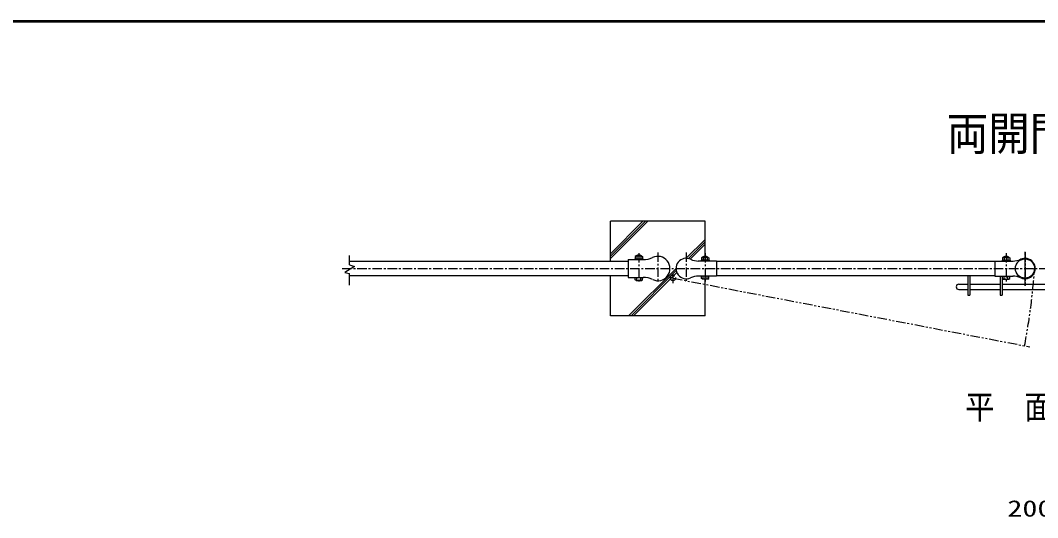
# Model space of a CAD drawing. Units: millimetres, scale not verified. Extents: x -4425 to 4425, y -3150 to 3150.
# Drawn here: x -1032 to 1653, y 1612 to 2925 of the extents above; entities that cross this region are included whole.
import ezdxf
from ezdxf.enums import TextEntityAlignment as Align

# ---------------------------------------------------------------- set-up
doc = ezdxf.new("R2010")
doc.units = ezdxf.units.MM
doc.header["$LTSCALE"] = 20
doc.linetypes.add('USER1', pattern=[2, 1.25, -0.25, 0.25, -0.25])
doc.linetypes.add('USER6', pattern=[2.5, 1.25, -0.25, 0.25, -0.25, 0.25, -0.25])
for name, color, linetype, lineweight in [('0-0_BUHIN', 7, 'Continuous', 25), ('0-1_BOLT', 7, 'Continuous', 25), ('0-2_KOUZOU', 7, 'Continuous', 25), ('0-3_SUNPOU', 1, 'Continuous', 25), ('0-4_KISO', 7, 'Continuous', 25), ('0-8_HATCH', 4, 'Continuous', 25), ('0-9_1', 7, 'Continuous', 25), ('0-E_WAKU', 7, 'Continuous', 25)]:
    doc.layers.add(name, color=color, linetype=linetype, lineweight=lineweight)
doc.styles.add('ＭＳ ゴシック', font='')
doc.styles.get('ＭＳ ゴシック').set_extended_font_data('MS Gothic')

msp = doc.modelspace()

# ---------------------------------------------------------------- linework, layer by layer
at = {"layer": '0-0_BUHIN', "color": 1, "linetype": 'USER1'}
for p, q in [((600.72, 2310.8), (600.72, 2234.15)), ((775.87, 2310.8), (775.87, 2234.15)), ((1570.07, 2310.8), (1570.07, 2234.15)), ((1620.06, 2224.66), (1620.06, 2313.7)), ((-182.49, 2269.89), (3500.3, 2269.89))]:
    msp.add_line(p, q, dxfattribs=at)
at = {"layer": '0-0_BUHIN'}
for p, q in [((572.72, 2293.41), (572.72, 2246.36)), ((572.72, 2293.41), (613.3, 2293.41)), ((805.87, 2289.64), (757.28, 2289.64)), ((805.87, 2289.64), (805.87, 2250.14)), ((1540.07, 2289.64), (1588.65, 2289.64)), ((1540.07, 2289.64), (1540.07, 2250.14)), ((572.72, 2246.36), (613.3, 2246.36)), ((805.87, 2250.14), (757.28, 2250.14)), ((1540.07, 2250.14), (1588.65, 2250.14))]:
    msp.add_line(p, q, dxfattribs=at)
at = {"layer": '0-0_BUHIN', "color": 1, "linetype": 'USER6'}
for p, q in [((690.67, 2254.66), (690.67, 2231.11)), ((690.67, 2244.46), (1632.92, 2063.25))]:
    msp.add_line(p, q, dxfattribs=at)
msp.add_circle((690.67, 2244.53), 6.63, dxfattribs=at)
at = {"layer": '0-0_BUHIN'}
for centre, radius, start, end in [((612.29, 2351.05), 57.64, 270, 295.33168), ((650.72, 2269.89), 32.16, 245.75037, 115.33168), ((725.87, 2269.89), 27, 64.66832, 294.24963), ((758.13, 2338.04), 48.4, 244.66832, 270), ((1587.8, 2338.04), 48.4, 270, 295.33168), ((1620.07, 2269.89), 27, 245.75037, 115.33168), ((612.29, 2188.72), 57.64, 64.66832, 90), ((758.13, 2201.74), 48.4, 90, 115.33168), ((1587.8, 2201.74), 48.4, 64.66832, 90)]:
    msp.add_arc(centre, radius, start, end, dxfattribs=at)
at = {"layer": '0-0_BUHIN', "color": 1, "linetype": 'USER6'}
msp.add_arc((-106.09, 2394.43), 1755.97, 349.2128, 355.93273, dxfattribs=at)
at = {"layer": '0-1_BOLT'}
for p, q in [((590.22, 2295.41), (611.22, 2295.41)), ((593.37, 2303.41), (590.92, 2301.99)), ((593.37, 2303.41), (608.07, 2303.41)), ((595.72, 2301.99), (595.72, 2295.41)), ((605.72, 2301.99), (605.72, 2295.41)), ((608.07, 2303.41), (610.52, 2301.99)), ((611.22, 2295.41), (611.22, 2293.41)), ((765.37, 2291.64), (765.37, 2289.64)), ((786.37, 2291.64), (765.37, 2291.64)), ((786.37, 2289.64), (765.37, 2289.64)), ((768.52, 2299.64), (766.07, 2298.22)), ((766.07, 2298.22), (766.07, 2291.64)), ((783.22, 2299.64), (768.52, 2299.64)), ((770.87, 2298.22), (770.87, 2291.64)), ((780.87, 2298.22), (780.87, 2291.64)), ((783.22, 2299.64), (785.67, 2298.22)), ((783.22, 2299.64), (785.67, 2298.22)), ((785.67, 2298.22), (785.67, 2291.64)), ((786.37, 2291.64), (786.37, 2289.64)), ((1559.57, 2291.64), (1580.57, 2291.64)), ((1562.72, 2299.64), (1560.27, 2298.22)), ((1562.72, 2299.64), (1577.42, 2299.64)), ((1565.07, 2298.22), (1565.07, 2291.64)), ((1575.07, 2298.22), (1575.07, 2291.64)), ((1577.42, 2299.64), (1579.87, 2298.22)), ((1580.57, 2291.64), (1580.57, 2289.64)), ((590.92, 2239.78), (590.92, 2246.36)), ((593.37, 2238.36), (590.92, 2239.78)), ((593.37, 2238.36), (608.07, 2238.36)), ((595.72, 2239.78), (595.72, 2246.36)), ((595.72, 2246.36), (595.72, 2245.86)), ((595.72, 2246.36), (595.72, 2245.86)), ((605.72, 2239.78), (605.72, 2246.36)), ((605.72, 2246.36), (605.72, 2245.86)), ((605.72, 2246.36), (605.72, 2245.86)), ((608.07, 2238.36), (610.52, 2239.78)), ((610.52, 2239.78), (610.52, 2246.36)), ((770.87, 2250.14), (770.87, 2249.64)), ((770.87, 2250.14), (770.87, 2249.64)), ((770.87, 2243.55), (770.87, 2250.14)), ((780.87, 2250.14), (780.87, 2249.64)), ((780.87, 2250.14), (780.87, 2249.64)), ((780.87, 2243.55), (780.87, 2250.14)), ((1560.27, 2243.55), (1560.27, 2250.14)), ((1562.72, 2242.14), (1560.27, 2243.55)), ((1562.72, 2242.14), (1577.42, 2242.14)), ((1565.07, 2243.55), (1565.07, 2250.14)), ((1565.07, 2250.14), (1565.07, 2249.64)), ((1565.07, 2250.14), (1565.07, 2249.64)), ((1575.07, 2243.55), (1575.07, 2250.14)), ((1575.07, 2250.14), (1575.07, 2249.64)), ((1575.07, 2250.14), (1575.07, 2249.64)), ((1577.42, 2242.14), (1579.87, 2243.55)), ((1579.87, 2243.55), (1579.87, 2250.14))]:
    msp.add_line(p, q, dxfattribs=at)
for points in [[(590.22, 2295.41), (590.22, 2293.41), (611.22, 2293.41)], [(593.37, 2303.41), (590.92, 2301.99), (590.92, 2295.41)], [(593.37, 2303.41), (608.07, 2303.41), (610.52, 2301.99), (610.52, 2295.41)], [(783.22, 2299.64), (768.52, 2299.64), (766.07, 2298.22)], [(1559.57, 2291.64), (1559.57, 2289.64), (1580.57, 2289.64)], [(1562.72, 2299.64), (1560.27, 2298.22), (1560.27, 2291.64)], [(1562.72, 2299.64), (1577.42, 2299.64), (1579.87, 2298.22), (1579.87, 2291.64)], [(783.22, 2242.14), (768.52, 2242.14), (766.07, 2243.55), (766.07, 2250.14)], [(783.22, 2242.14), (785.67, 2243.55), (785.67, 2250.14)]]:
    msp.add_lwpolyline(points, dxfattribs=at)
for centre, radius, start, end in [((593.49, 2300.96), 2.45, 24.94299, 92.968), ((593.49, 2300.96), 2.45, 24.94299, 92.968), ((600.72, 2296.13), 10, 46.67952, 133.32048), ((600.72, 2293.86), 9.54, 58.40741, 121.59259), ((600.72, 2293.86), 9.54, 58.40741, 121.59259), ((607.94, 2300.96), 2.45, 87.032, 155.05701), ((607.94, 2300.96), 2.45, 87.032, 155.05701), ((768.64, 2297.19), 2.45, 24.94299, 92.968), ((768.64, 2297.19), 2.45, 24.94299, 92.968), ((775.87, 2292.36), 10, 46.67952, 133.32048), ((775.87, 2290.09), 9.54, 58.40741, 121.59259), ((775.87, 2290.09), 9.54, 58.40741, 121.59259), ((783.09, 2297.19), 2.45, 87.032, 155.05701), ((783.09, 2297.19), 2.45, 87.032, 155.05701), ((1562.84, 2297.19), 2.45, 24.94299, 92.968), ((1562.84, 2297.19), 2.45, 24.94299, 92.968), ((1570.07, 2292.36), 10, 46.67952, 133.32048), ((1570.07, 2290.09), 9.54, 58.40741, 121.59259), ((1570.07, 2290.09), 9.54, 58.40741, 121.59259), ((1577.29, 2297.19), 2.45, 87.032, 155.05701), ((1577.29, 2297.19), 2.45, 87.032, 155.05701), ((593.49, 2240.81), 2.45, 267.032, 335.05701), ((600.72, 2247.91), 9.54, 238.40741, 301.59259), ((607.94, 2240.81), 2.45, 204.94299, 272.968), ((768.64, 2244.58), 2.45, 267.032, 335.05701), ((775.87, 2251.68), 9.54, 238.40741, 301.59259), ((783.09, 2244.58), 2.45, 204.94299, 272.968), ((1562.84, 2244.58), 2.45, 267.032, 335.05701), ((1570.07, 2251.68), 9.54, 238.40741, 301.59259), ((1577.29, 2244.58), 2.45, 204.94299, 272.968)]:
    msp.add_arc(centre, radius, start, end, dxfattribs=at)
at = {"layer": '0-2_KOUZOU', "color": 1, "linetype": 'USER1'}
for p, q in [((650.72, 2312.64), (650.72, 2233.35)), ((725.87, 2312.64), (725.87, 2233.35)), ((1620.06, 2313.12), (1620.06, 2225.09)), ((1620.07, 2312.64), (1620.07, 2233.35)), ((1620.07, 2236.73), (1620.07, 2302.3))]:
    msp.add_line(p, q, dxfattribs=at)
at = {"layer": '0-2_KOUZOU', "color": 3}
for p, q in [((-162.93, 2279.8), (-162.93, 2304.24)), ((-162.93, 2225.89), (-162.93, 2256.54))]:
    msp.add_line(p, q, dxfattribs=at)
at = {"layer": '0-2_KOUZOU'}
for p, q in [((572.72, 2288.89), (-162.93, 2288.89)), ((1540.07, 2288.89), (805.87, 2288.89)), ((572.72, 2250.89), (-162.93, 2250.89)), ((1540.07, 2250.89), (805.87, 2250.89))]:
    msp.add_line(p, q, dxfattribs=at)
at = {"layer": '0-2_KOUZOU', "color": 3}
msp.add_lwpolyline([(-162.93, 2279.8), (-149.91, 2275.39), (-175.27, 2259.69), (-162.93, 2256.54)], dxfattribs=at)
at = {"layer": '0-2_KOUZOU', "color": 1}
msp.add_circle((1620.07, 2269.89), 25.4, dxfattribs=at)
at = {"layer": '0-4_KISO'}
for p, q in [((525.71, 2288.89), (525.71, 2394.89)), ((525.71, 2144.89), (525.71, 2250.89)), ((775.72, 2144.89), (775.72, 2250.14)), ((775.72, 2144.89), (525.71, 2144.89))]:
    msp.add_line(p, q, dxfattribs=at)
msp.add_lwpolyline([(775.72, 2289.64), (775.72, 2394.89), (525.71, 2394.89)], dxfattribs=at)
at = {"layer": '0-8_HATCH'}
for p, q in [((525.71, 2302.67), (617.93, 2394.89)), ((525.71, 2296.42), (624.18, 2394.89)), ((525.71, 2308.92), (611.68, 2394.89)), ((725.82, 2296.89), (775.72, 2346.79)), ((731.48, 2296.3), (775.72, 2340.54)), ((736.24, 2294.81), (775.72, 2334.29)), ((573.82, 2144.89), (698.87, 2269.94)), ((580.07, 2144.89), (699.45, 2264.27)), ((586.32, 2144.89), (700.94, 2259.51))]:
    msp.add_line(p, q, dxfattribs=at)
at = {"layer": '0-9_1'}
for p, q in [((1469.38, 2250.89), (1469.38, 2200.01)), ((1474.38, 2250.89), (1474.38, 2200.01)), ((1554.38, 2250.14), (1554.38, 2200.01)), ((1559.38, 2250.14), (1559.38, 2200.01)), ((1445.38, 2228.51), (1469.38, 2228.51)), ((1445.38, 2214.51), (1469.38, 2214.51)), ((1474.38, 2228.51), (1554.38, 2228.51)), ((1474.38, 2214.51), (1554.38, 2214.51)), ((1559.38, 2228.51), (1747.37, 2228.51)), ((1559.38, 2214.51), (1747.37, 2214.51)), ((1469.38, 2200.01), (1474.38, 2200.01)), ((1554.38, 2200.01), (1559.38, 2200.01))]:
    msp.add_line(p, q, dxfattribs=at)
msp.add_arc((1445.38, 2221.51), 7, 90, 270, dxfattribs=at)
at = {"layer": '0-E_WAKU'}
msp.add_line((-4047.88, 2923.24), (4198.12, 2923.24), dxfattribs=at)
msp.add_lwpolyline([(-4049.88, 2925.24), (4200.12, 2925.24), (4200.12, -2924.76), (-4049.88, -2924.76)], close=True, dxfattribs=at)
msp.add_lwpolyline([(-4045.88, -2920.76), (-4045.88, 2921.24), (4196.12, 2921.24)], dxfattribs=at)

# ---------------------------------------------------------------- texts
at = {"layer": '0-3_SUNPOU', "color": 3, "style": 'ＭＳ ゴシック', "width": 1.35}
msp.add_text('2000', height=43.3, dxfattribs=at).set_placement((1573.32, 1601.79), align=Align.BOTTOM_LEFT)
at = {"layer": '0-9_1', "color": 4, "style": 'ＭＳ ゴシック', "width": 0.9}
for s, height, p in [('両開門扉', 89.14, (1413.5, 2555.14)), ('平\u3000面\u3000図', 63.67, (1461.58, 1853.06))]:
    msp.add_text(s, height=height, dxfattribs=at).set_placement(p, align=Align.BOTTOM_LEFT)

doc.saveas('drawing.dxf')
